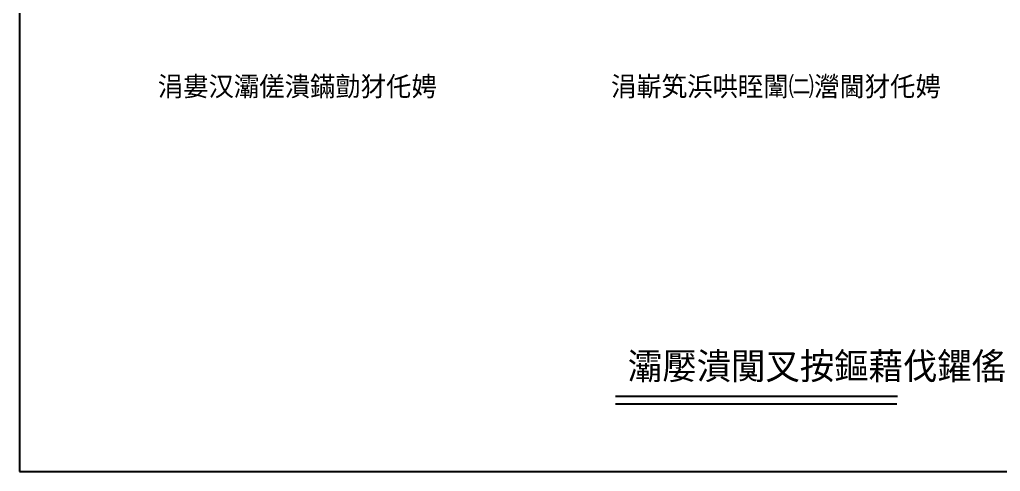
# Model space of a CAD drawing. Header units: metres. Extents: x 0 to 260, y 0 to 184.
# Drawn here: x 0 to 166.9, y 0 to 76.9 of the extents above; entities that cross this region are included whole.
import ezdxf

# ---------------------------------------------------------------- set-up
doc = ezdxf.new("R2010")
doc.units = ezdxf.units.M
doc.layers.add(' ', color=7, linetype='Continuous')

msp = doc.modelspace()

# ---------------------------------------------------------------- linework, layer by layer
for p, q in [((0, 183.71), (0, 0)), ((101.35, 12.78), (149.34, 12.78)), ((101.35, 11.48), (149.24, 11.48)), ((0, 0), (259.82, 0))]:
    msp.add_line(p, q)

# ---------------------------------------------------------------- texts
at = {"layer": ' '}
for s, p in [('涓婁汉灞傞潰鏋勯犲仛娉', (23.51, 63.84)), ('涓嶄笂浜哄眰闈㈡瀯閫犲仛娉', (100.62, 63.84))]:
    msp.add_text(s, height=3.32, dxfattribs=at).set_placement(p)
msp.add_text('灞嬮潰闃叉按鏂藉伐鑺傜偣鍥3', height=4.5).set_placement((103.48, 15.67))

doc.saveas('drawing.dxf')
